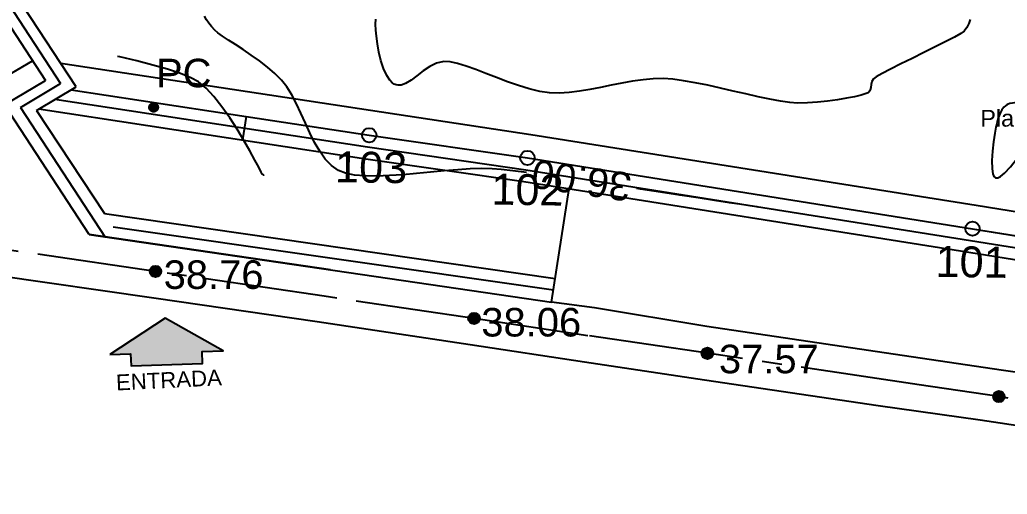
# Model space of a CAD drawing. Header units: millimetres. Extents: x 648844 to 649530, y 1246379 to 1246752.
# Drawn here: x 649201.1 to 649325.5, y 1246397.7 to 1246457.6 of the extents above; entities that cross this region are included whole.
import ezdxf
from ezdxf.enums import TextEntityAlignment as Align

# ---------------------------------------------------------------- set-up
doc = ezdxf.new("R2010")
doc.units = ezdxf.units.MM
doc.header["$LTSCALE"] = 20
doc.header["$MEASUREMENT"] = 0
doc.linetypes.add('ACAD_ISO06W100', pattern=[36, 24, -3, 0, -3, 0, -3, 0, -3])
doc.linetypes.add('CENTER2', pattern=[1.125, 0.75, -0.125, 0.125, -0.125])
doc.layers.get('0').update_dxf_attribs({"linetype": 'CONTINUOUS'})
for name, color, linetype in [('acera', 8, 'CONTINUOUS'), ('aceras', 3, 'CONTINUOUS'), ('ANDENES-TITO', 2, 'CONTINUOUS'), ('BOULEVARD', 3, 'CONTINUOUS'), ('CARRETERA', 4, 'CONTINUOUS'), ('CONT-MJR2', 9, 'CONTINUOUS'), ('CONT-MNR2', 9, 'CONTINUOUS'), ('NIVELES', 2, 'CONTINUOUS'), ('PE', 3, 'CONTINUOUS'), ('PI', 2, 'CONTINUOUS'), ('POLGENERAL', 4, 'CONTINUOUS'), ('Q01 - CALLES', 127, 'CONTINUOUS'), ('TEXTO', 3, 'CONTINUOUS')]:
    doc.layers.add(name, color=color, linetype=linetype)
doc.styles.add('B', font='arial.ttf', dxfattribs={"height": 0.0254})
doc.styles.add('ITALIC', font='ITALIC')
doc.styles.add('MINIMO', font='arial.ttf', dxfattribs={"height": 3.6})
doc.styles.add('ROTULOS', font='arial.ttf', dxfattribs={"height": 3.9})

# ---------------------------------------------------------------- blocks, each defined once
blk = doc.blocks.new('*U3735')
at = {"layer": 'CONT-MNR2', "elevation": 36, "flags": 128}
blk.add_lwpolyline([(646636.96, 1246696.86), (646636.94, 1246696.78), (646636.89, 1246696.57), (646636.8, 1246696.14), (646636.66, 1246695.41), (646636.49, 1246694.31), (646636.35, 1246693.11), (646636.28, 1246691.94), (646636.3, 1246690.91), (646636.4, 1246690.28), (646636.55, 1246689.94), (646636.68, 1246689.81), (646636.75, 1246689.77), (646636.84, 1246689.75), (646637.03, 1246689.77), (646637.37, 1246689.93), (646637.89, 1246690.36), (646638.62, 1246691.15), (646639.38, 1246692.13), (646640.11, 1246693.17), (646640.75, 1246694.18), (646641.25, 1246695.02), (646641.54, 1246695.61), (646641.76, 1246696.17), (646641.94, 1246696.75), (646642.07, 1246697.31), (646642.11, 1246697.84), (646642.07, 1246698.22), (646641.98, 1246698.48), (646641.89, 1246698.63), (646641.84, 1246698.7), (646641.78, 1246698.76), (646641.63, 1246698.88), (646641.33, 1246699.03), (646640.84, 1246699.17), (646640.13, 1246699.26), (646639.4, 1246699.26), (646638.87, 1246699.2), (646638.53, 1246699.12), (646638.34, 1246699.06), (646638.26, 1246699.02), (646638.17, 1246698.97), (646638.01, 1246698.86), (646637.79, 1246698.67), (646637.55, 1246698.36), (646637.32, 1246697.91), (646637.13, 1246697.4)], close=True, dxfattribs=at)
blk = doc.blocks.new('*U3741')
at = {"layer": 'CONT-MNR2', "elevation": 36, "flags": 128}
for points in [[(646577.64, 1246690.42), (646575.91, 1246690.63), (646574.43, 1246690.8), (646573.31, 1246690.9), (646572, 1246690.93), (646570.54, 1246690.89), (646568.95, 1246690.78), (646567.26, 1246690.64), (646565.53, 1246690.48), (646563.77, 1246690.31), (646562.03, 1246690.16), (646560.35, 1246690.05), (646558.74, 1246689.99), (646557.26, 1246690.01), (646555.94, 1246690.12), (646554.81, 1246690.34), (646553.91, 1246690.7), (646553.04, 1246691.31), (646552.26, 1246692.13), (646551.56, 1246693.12), (646550.92, 1246694.23), (646550.33, 1246695.42), (646549.76, 1246696.66), (646549.2, 1246697.9), (646548.64, 1246699.1), (646548.05, 1246700.23), (646547.43, 1246701.25), (646546.75, 1246702.1), (646545.91, 1246702.94), (646544.97, 1246703.74), (646543.96, 1246704.52), (646542.93, 1246705.25), (646541.91, 1246705.94), (646540.94, 1246706.57), (646540.06, 1246707.14), (646539.31, 1246707.63), (646538.71, 1246708.05), (646538.32, 1246708.38), (646537.91, 1246708.84), (646537.58, 1246709.27), (646537.3, 1246709.7), (646537.03, 1246710.14)], [(646606.79, 1246686.08), (646606.66, 1246686.1), (646606.35, 1246686.15), (646605.76, 1246686.24), (646604.75, 1246686.39), (646603.2, 1246686.63), (646601.34, 1246686.92), (646599.25, 1246687.24), (646596.96, 1246687.59), (646594.53, 1246687.97), (646592.01, 1246688.35), (646591.48, 1246688.43)]]:
    blk.add_lwpolyline(points, dxfattribs=at)
at = {"layer": 'CONT-MNR2', "color": 3, "insert": (646584.56, 1246689.46, 36), "char_height": 3.6, "attachment_point": 5, "rotation": 171.6794, "style": 'MINIMO'}
blk.add_mtext('{36.00}', dxfattribs=at)

msp = doc.modelspace()

# ---------------------------------------------------------------- hatches: boundary and pattern name
at = {"layer": 'ANDENES-TITO'}
msp.add_hatch(color=0, dxfattribs=at).paths.add_polyline_path([(649212.41, 1246415.34), (649215.04, 1246415.43), (649215.1, 1246413.92), (649224.1, 1246414.23), (649224.05, 1246415.74), (649226.68, 1246415.83), (649219.4, 1246419.95)])
msp.add_hatch(color=0, dxfattribs=at).paths.add_polyline_path([(649212.41, 1246415.34), (649215.04, 1246415.43), (649215.1, 1246413.92), (649224.1, 1246414.23), (649224.05, 1246415.74), (649226.68, 1246415.83), (649219.4, 1246419.95)])
at = {"layer": 'NIVELES'}
h = msp.add_hatch(color=256, dxfattribs=at)
edge = h.paths.add_edge_path()
edge.add_arc((649218.17, 1246425.84), 0.718, 0, 360)
h = msp.add_hatch(color=256, dxfattribs=at)
edge = h.paths.add_edge_path()
edge.add_arc((649258.32, 1246419.91), 0.718, 0, 360)
h = msp.add_hatch(color=256, dxfattribs=at)
edge = h.paths.add_edge_path()
edge.add_arc((649287.73, 1246415.51), 0.718, 0, 360)
h = msp.add_hatch(color=256, dxfattribs=at)
edge = h.paths.add_edge_path()
edge.add_arc((649324.48, 1246410.05), 0.718, 0, 360)
at = {"layer": 'TEXTO'}
h = msp.add_hatch(color=256, dxfattribs=at)
edge = h.paths.add_edge_path()
edge.add_arc((649217.93, 1246446.52), 0.559, 0, 360)
h = msp.add_hatch(color=256, dxfattribs=at)
edge = h.paths.add_edge_path()
edge.add_arc((649217.93, 1246446.52), 0.559, 0, 360)

# ---------------------------------------------------------------- linework, layer by layer
at = {"color": 7}
msp.add_line((649208.16, 1246449.11), (649201.51, 1246459.3), dxfattribs=at)
at = {"layer": 'acera', "color": 2}
for p, q in [((649188.41, 1246476.8), (649206.21, 1246449.55)), ((649201.15, 1246446.49), (649206.21, 1246449.55)), ((649201.15, 1246446.49), (649211.81, 1246430.17)), ((649212.85, 1246431.46), (649268.35, 1246423.53))]:
    msp.add_line(p, q, dxfattribs=at)
at = {"layer": 'acera', "color": 93}
for p, q in [((649187.96, 1246474.92), (649204.3, 1246449.89)), ((649199.12, 1246446.86), (649204.3, 1246449.89)), ((649209.8, 1246430.47), (649199.12, 1246446.86))]:
    msp.add_line(p, q, dxfattribs=at)
at = {"layer": 'acera'}
for p, q in [((649197.49, 1246449.36), (649202.67, 1246452.4)), ((649268.1, 1246421.96), (649270.31, 1246436.27)), ((649209.8, 1246430.47), (649268.1, 1246421.96))]:
    msp.add_line(p, q, dxfattribs=at)
at = {"layer": 'acera', "color": 7}
for p, q in [((649203.18, 1246446.13), (649208.16, 1246449.11)), ((649207.52, 1246448.75), (649229.58, 1246445.38)), ((649203.18, 1246446.13), (649211.74, 1246433.14)), ((649229.58, 1246445.38), (649229.13, 1246442.41)), ((649211.74, 1246433.14), (649268.56, 1246424.93))]:
    msp.add_line(p, q, dxfattribs=at)
at = {"layer": 'aceras', "color": 2}
for p, q in [((649205.5, 1246447.54, -7.97), (649244.89, 1246441.53, 32.67)), ((649244.89, 1246441.53, 32.67), (649264.83, 1246438.66, 32.67)), ((649244.89, 1246441.53, 32.67), (649264.83, 1246438.66, 32.67)), ((649264.83, 1246438.66, 32.67), (649320.91, 1246429.74, 32.67)), ((649320.91, 1246429.74, 32.67), (649367.18, 1246422.27, 32.67))]:
    msp.add_line(p, q, dxfattribs=at)
at = {"layer": 'aceras', "color": 93}
for p, q in [((649203.46, 1246446.33), (649244.68, 1246440.05)), ((649244.68, 1246440.05), (649264.6, 1246437.18)), ((649264.6, 1246437.18), (649320.68, 1246428.26)), ((649320.68, 1246428.26), (649366.95, 1246420.79))]:
    msp.add_line(p, q, dxfattribs=at)
at = {"layer": 'aceras'}
msp.add_line((649244.68, 1246440.05), (649264.6, 1246437.18), dxfattribs=at)
at = {"layer": 'ANDENES-TITO'}
msp.add_lwpolyline([(649212.41, 1246415.34), (649215.04, 1246415.43), (649215.1, 1246413.92), (649224.1, 1246414.23), (649224.05, 1246415.74), (649226.68, 1246415.83), (649219.4, 1246419.95), (649212.41, 1246415.34)], dxfattribs=at)
msp.add_lwpolyline([(649212.41, 1246415.34), (649215.04, 1246415.43), (649215.1, 1246413.92), (649224.1, 1246414.23), (649224.05, 1246415.74), (649226.68, 1246415.83), (649219.4, 1246419.95), (649212.41, 1246415.34)], dxfattribs=at)
at = {"layer": 'CARRETERA', "linetype": 'ACAD_ISO06W100'}
for p, q in [((649240.22, 1246426.03), (649209.8, 1246430.47)), ((649273.52, 1246421.23), (649268.1, 1246421.96)), ((649287.67, 1246418.87), (649273.52, 1246421.23)), ((649313.4, 1246415.05), (649287.67, 1246418.87)), ((649325.07, 1246413.34), (649313.4, 1246415.05)), ((649343.46, 1246410.7), (649325.07, 1246413.34))]:
    msp.add_line(p, q, dxfattribs=at)
at = {"layer": 'CARRETERA', "color": 2, "linetype": 'CENTER2'}
msp.add_lwpolyline([(649385.5, 1246400.91), (649365.15, 1246403.9), (649342.94, 1246407.25), (649324.48, 1246410.05), (649314.41, 1246411.54), (649287.73, 1246415.51), (649272.65, 1246417.73), (649258.32, 1246419.91), (649239.41, 1246422.7), (649218.17, 1246425.84), (649196.76, 1246428.96), (649173.04, 1246432.46), (649151.67, 1246435.63), (649124.74, 1246439.69), (649105.02, 1246443.22), (649083.6, 1246448.28), (649064.64, 1246454.25), (649044.31, 1246462.07), (649016.89, 1246475.65), (648993.71, 1246489.85), (648974.55, 1246504.02), (648964.03, 1246512.81), (648947.2, 1246528.78), (648928.64, 1246549.46)], dxfattribs=at)
at = {"layer": 'CARRETERA', "linetype": 'ACAD_ISO06W100'}
msp.add_lwpolyline([(649384.82, 1246397.74), (649364.63, 1246400.61), (649342.18, 1246404.04), (649322.11, 1246407.06), (649309.24, 1246408.87), (649287.38, 1246412.14), (649272.24, 1246414.4), (649257.85, 1246416.57), (649238.55, 1246419.46), (649217.97, 1246422.47), (649196.31, 1246425.59), (649172.69, 1246429.11), (649150.72, 1246432.43), (649124.15, 1246436.42), (649106.21, 1246439.62), (649082.59, 1246445.15), (649063.83, 1246450.84), (649043.02, 1246458.99), (649015.41, 1246472.66), (648991.81, 1246487.08), (648972.68, 1246501.28), (648961.85, 1246510.37), (648944.08, 1246527.22), (648925.86, 1246547.57)], dxfattribs=at)
at = {"layer": 'CONT-MJR2', "elevation": 35, "flags": 128}
msp.add_lwpolyline([(649320.85, 1246457.59), (649320.67, 1246457.09), (649320.45, 1246456.58), (649320.11, 1246456.12), (649319.69, 1246455.84), (649318.88, 1246455.39), (649317.78, 1246454.81), (649316.46, 1246454.15), (649315.02, 1246453.43), (649313.54, 1246452.7), (649312.11, 1246451.99), (649310.83, 1246451.34), (649309.76, 1246450.79), (649309.01, 1246450.38), (649308.66, 1246450.13), (649308.46, 1246449.79), (649308.38, 1246449.42), (649308.33, 1246449.03), (649308.26, 1246448.75), (649308.17, 1246448.56), (649308.08, 1246448.45), (649308.03, 1246448.4), (649307.99, 1246448.37), (649307.87, 1246448.31), (649307.61, 1246448.21), (649307.11, 1246448.06), (649306.29, 1246447.86), (649305.28, 1246447.66), (649304.13, 1246447.47), (649302.89, 1246447.3), (649301.61, 1246447.17), (649300.34, 1246447.08), (649299.11, 1246447.07), (649298.12, 1246447.14), (649296.93, 1246447.3), (649295.6, 1246447.55), (649294.14, 1246447.86), (649292.59, 1246448.21), (649290.99, 1246448.58), (649289.37, 1246448.95), (649287.77, 1246449.3), (649286.21, 1246449.62), (649284.74, 1246449.88), (649283.38, 1246450.06), (649282.16, 1246450.15), (649280.91, 1246450.13), (649279.62, 1246450.01), (649278.31, 1246449.82), (649276.97, 1246449.58), (649275.62, 1246449.31), (649274.27, 1246449.03), (649272.93, 1246448.78), (649271.61, 1246448.56), (649270.31, 1246448.4), (649269.05, 1246448.33), (649267.84, 1246448.37), (649266.6, 1246448.54), (649265.29, 1246448.86), (649263.93, 1246449.27), (649262.54, 1246449.75), (649261.17, 1246450.27), (649259.82, 1246450.8), (649258.54, 1246451.29), (649257.34, 1246451.72), (649256.25, 1246452.05), (649255.3, 1246452.25), (649254.52, 1246452.29), (649253.6, 1246452.08), (649252.73, 1246451.66), (649251.91, 1246451.11), (649251.13, 1246450.51), (649250.39, 1246449.96), (649249.69, 1246449.53), (649249.15, 1246449.34), (649248.76, 1246449.31), (649248.51, 1246449.36), (649248.38, 1246449.4), (649248.26, 1246449.46), (649248.02, 1246449.62), (649247.69, 1246449.94), (649247.31, 1246450.52), (649246.91, 1246451.41), (649246.59, 1246452.42), (649246.34, 1246453.49), (649246.16, 1246454.54), (649246.02, 1246455.49), (649245.94, 1246456.27), (649245.91, 1246457), (649245.96, 1246457.66)], dxfattribs=at)
at = {"layer": 'CONT-MNR2', "elevation": 37, "flags": 128}
msp.add_lwpolyline([(649231.82, 1246437.95), (649231.81, 1246437.96), (649231.77, 1246437.98), (649231.71, 1246438.04), (649231.63, 1246438.11), (649231.51, 1246438.34), (649231.2, 1246438.96), (649230.71, 1246439.88), (649230.07, 1246441.04), (649229.31, 1246442.36), (649228.45, 1246443.78), (649227.52, 1246445.21), (649226.54, 1246446.6), (649225.54, 1246447.87), (649224.54, 1246448.94), (649223.57, 1246449.74), (649222.62, 1246450.25), (649221.31, 1246450.78), (649219.7, 1246451.32), (649217.85, 1246451.85), (649215.81, 1246452.38), (649213.66, 1246452.89), (649213.39, 1246452.95)], dxfattribs=at)
at = {"layer": 'NIVELES'}
for centre in [(649218.17, 1246425.84), (649258.32, 1246419.91), (649287.73, 1246415.51), (649324.48, 1246410.05)]:
    msp.add_circle(centre, 0.718, dxfattribs=at)
at = {"layer": 'PE', "linetype": 'ACAD_ISO06W100'}
for radius in [0.559, 0.559, 0.459, 0.459]:
    msp.add_circle((649217.93, 1246446.52), radius, dxfattribs=at)
at = {"layer": 'PI', "color": 4}
for centre in [(649245.11, 1246443.01), (649265.05, 1246440.15), (649321.15, 1246431.22)]:
    msp.add_circle(centre, 0.9, dxfattribs=at)
at = {"layer": 'POLGENERAL', "color": 4}
for p, q in [((649208.13, 1246448.25), (649208.13, 1246448.25)), ((649245.11, 1246443.01), (649265.05, 1246440.15)), ((649265.05, 1246440.15), (649321.15, 1246431.22)), ((649321.15, 1246431.22), (649367.4, 1246423.75))]:
    msp.add_line(p, q, dxfattribs=at)
at = {"layer": 'POLGENERAL'}
msp.add_lwpolyline([(649229.58, 1246445.38), (649229.58, 1246445.38), (649245.11, 1246443.01), (649265.05, 1246440.15), (649321.15, 1246431.22), (649367.4, 1246423.75), (649422.78, 1246415.92), (649356.38, 1246485.67), (649333.09, 1246509.18), (649328.83, 1246560.42), (649333.17, 1246569.53), (649349.48, 1246598.85), (649227.05, 1246610.15)], dxfattribs=at)
at = {"layer": 'POLGENERAL', "color": 4}
msp.add_lwpolyline([(649206.22, 1246452.08), (649265.5, 1246443.11), (649321.62, 1246434.18), (649367.85, 1246426.72), (649419.44, 1246419.43)], dxfattribs=at)

# ---------------------------------------------------------------- block references
at = {"layer": 'CONT-MNR2'}
for name in ['*U3741', '*U3735']:
    msp.add_blockref(name, (2687.31, -252.13), dxfattribs=at)

# ---------------------------------------------------------------- texts
at = {"layer": 'BOULEVARD', "style": 'MINIMO'}
msp.add_text('Planta de Tratamiento', height=2.1126, dxfattribs=at).set_placement((649336.65, 1246445.19), align=Align.MIDDLE)
at = {"layer": 'NIVELES', "style": 'MINIMO'}
for s, p in [('38.76', (649219.2, 1246423.63)), ('38.06', (649259.24, 1246417.63))]:
    msp.add_text(s, height=3.6, dxfattribs=at).set_placement(p)
at = {"layer": 'PE', "linetype": 'ACAD_ISO06W100', "insert": (649217.63, 1246446.7), "char_height": 0.42, "width": 1.7902, "attachment_point": 1, "style": 'ITALIC'}
msp.add_mtext('{\\fVerdana|b0|i0|c0|p34;PE}', dxfattribs=at)
msp.add_mtext('{\\fVerdana|b0|i0|c0|p34;PE}', dxfattribs=at)
at = {"layer": 'PI', "color": 2, "style": 'ROTULOS'}
for s, p in [('103', (649245.32, 1246437.02)), ('102', (649265.03, 1246434.2)), ('101', (649321.01, 1246425.09)), ('101', (649321.01, 1246425.09))]:
    msp.add_text(s, height=3.9, rotation=359.1235, dxfattribs=at).set_placement(p, align=Align.CENTER)
at = {"layer": 'Q01 - CALLES', "color": 5, "style": 'B'}
msp.add_text('ENTRADA', height=2, rotation=2.8392, dxfattribs=at).set_placement((649213.24, 1246410.82))
at = {"layer": 'TEXTO', "style": 'MINIMO'}
for s, p in [('PC', (649218.24, 1246449.05)), ('37.57', (649289.19, 1246412.99))]:
    msp.add_text(s, height=3.6, dxfattribs=at).set_placement(p)

doc.saveas('drawing.dxf')
